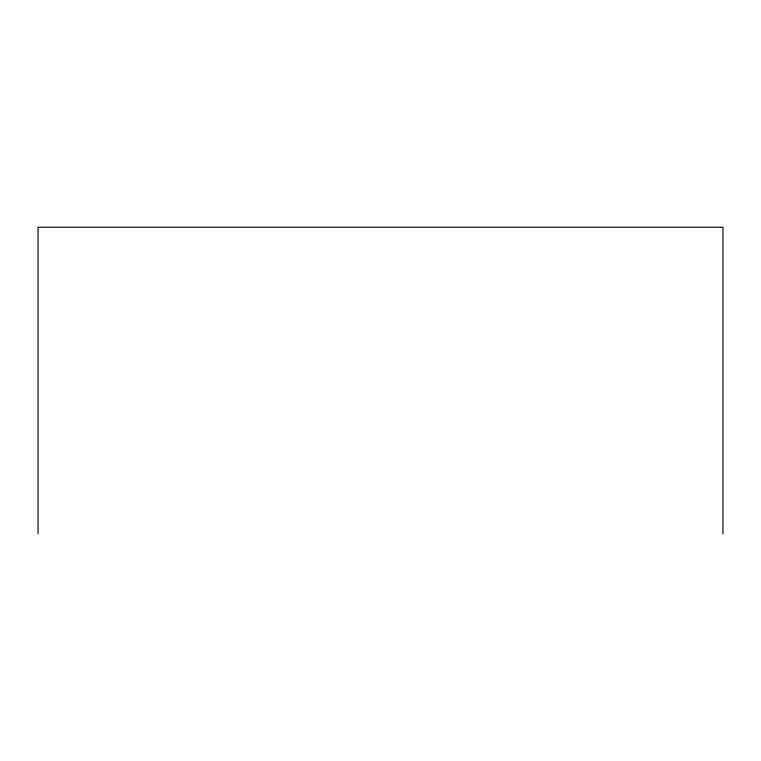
<?xml version="1.0" encoding="UTF-8"?>
<svg xmlns="http://www.w3.org/2000/svg" width="761" height="761" viewBox="0 0 761 761"><rect width="100%" height="100%" fill="white"/><g stroke="black" fill="none" stroke-linecap="round" stroke-linejoin="round"><path stroke-width="1.14" d="M722.95 533.746L722.95 227.254L38.05 227.254L38.05 533.746"/></g></svg>
